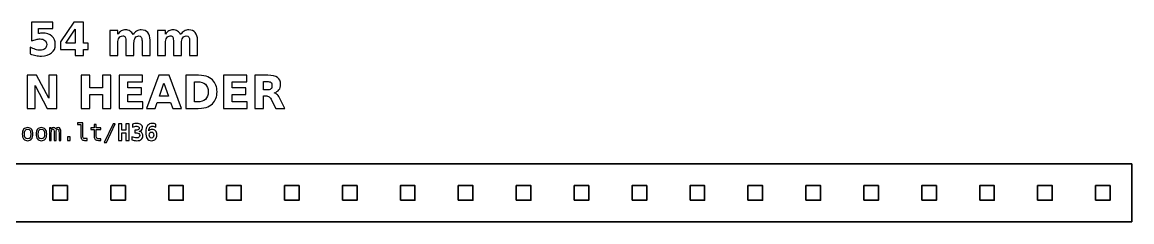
# Model space of a CAD drawing. Header units: centimetres. Extents: x -15.07 to -5.93, y -14.98 to -14.1.
# Drawn here: x -10.793 to -5.928, y -14.977 to -14.101 of the extents above; entities that cross this region are included whole.
import ezdxf

# ---------------------------------------------------------------- set-up
doc = ezdxf.new("R2010")
doc.units = ezdxf.units.CM
doc.header["$MEASUREMENT"] = 0
doc.layers.add('Layer 1', color=7, linetype='Continuous')

msp = doc.modelspace()

# ---------------------------------------------------------------- linework, layer by layer
at = {"layer": 'Layer 1', "color": 7, "lineweight": 35}
for points in [[(-10.65897, -14.88197), (-10.59497, -14.88197), (-10.59497, -14.81797), (-10.65897, -14.81797), (-10.65897, -14.88197)], [(-10.40497, -14.88197), (-10.34097, -14.88197), (-10.34097, -14.81797), (-10.40497, -14.81797), (-10.40497, -14.88197)], [(-10.15097, -14.88197), (-10.08697, -14.88197), (-10.08697, -14.81797), (-10.15097, -14.81797), (-10.15097, -14.88197)], [(-9.89697, -14.88197), (-9.83297, -14.88197), (-9.83297, -14.81797), (-9.89697, -14.81797), (-9.89697, -14.88197)], [(-9.64297, -14.88197), (-9.57897, -14.88197), (-9.57897, -14.81797), (-9.64297, -14.81797), (-9.64297, -14.88197)], [(-9.38897, -14.88197), (-9.32497, -14.88197), (-9.32497, -14.81797), (-9.38897, -14.81797), (-9.38897, -14.88197)], [(-9.13497, -14.88197), (-9.07097, -14.88197), (-9.07097, -14.81797), (-9.13497, -14.81797), (-9.13497, -14.88197)], [(-8.88097, -14.88197), (-8.81697, -14.88197), (-8.81697, -14.81797), (-8.88097, -14.81797), (-8.88097, -14.88197)], [(-8.62697, -14.88197), (-8.56297, -14.88197), (-8.56297, -14.81797), (-8.62697, -14.81797), (-8.62697, -14.88197)], [(-8.37297, -14.88197), (-8.30897, -14.88197), (-8.30897, -14.81797), (-8.37297, -14.81797), (-8.37297, -14.88197)], [(-8.11897, -14.88197), (-8.05497, -14.88197), (-8.05497, -14.81797), (-8.11897, -14.81797), (-8.11897, -14.88197)], [(-7.86497, -14.88197), (-7.80097, -14.88197), (-7.80097, -14.81797), (-7.86497, -14.81797), (-7.86497, -14.88197)], [(-7.61097, -14.88197), (-7.54697, -14.88197), (-7.54697, -14.81797), (-7.61097, -14.81797), (-7.61097, -14.88197)], [(-7.35697, -14.88197), (-7.29297, -14.88197), (-7.29297, -14.81797), (-7.35697, -14.81797), (-7.35697, -14.88197)], [(-7.10297, -14.88197), (-7.03897, -14.88197), (-7.03897, -14.81797), (-7.10297, -14.81797), (-7.10297, -14.88197)], [(-6.84897, -14.88197), (-6.78497, -14.88197), (-6.78497, -14.81797), (-6.84897, -14.81797), (-6.84897, -14.88197)], [(-6.59497, -14.88197), (-6.53097, -14.88197), (-6.53097, -14.81797), (-6.59497, -14.81797), (-6.59497, -14.88197)], [(-6.34097, -14.88197), (-6.27697, -14.88197), (-6.27697, -14.81797), (-6.34097, -14.81797), (-6.34097, -14.88197)], [(-6.08697, -14.88197), (-6.02297, -14.88197), (-6.02297, -14.81797), (-6.08697, -14.81797), (-6.08697, -14.88197)]]:
    msp.add_lwpolyline(points, close=True, dxfattribs=at)
at = {"layer": 'Layer 1', "color": 250}
for points, knots in [([(-10.75215, -14.10088), (-10.75215, -14.10088), (-10.65868, -14.10088), (-10.65868, -14.10088), (-10.65868, -14.10088), (-10.65868, -14.10088), (-10.65868, -14.12851), (-10.65868, -14.12851), (-10.65868, -14.12851), (-10.65868, -14.12851), (-10.72218, -14.12851), (-10.72218, -14.12851), (-10.72218, -14.12851), (-10.72218, -14.12851), (-10.72218, -14.15108), (-10.72218, -14.15108), (-10.72218, -14.15108), (-10.71932, -14.15031), (-10.71645, -14.14971), (-10.71355, -14.14928), (-10.71355, -14.14928), (-10.71065, -14.14885), (-10.70762, -14.14865), (-10.70452, -14.14865), (-10.70452, -14.14865), (-10.68672, -14.14865), (-10.67288, -14.15308), (-10.66298, -14.16198), (-10.66298, -14.16198), (-10.65308, -14.17085), (-10.64815, -14.18325), (-10.64815, -14.19911), (-10.64815, -14.19911), (-10.64815, -14.21488), (-10.65355, -14.22721), (-10.66432, -14.23615), (-10.66432, -14.23615), (-10.67508, -14.24505), (-10.69005, -14.24951), (-10.70918, -14.24951), (-10.70918, -14.24951), (-10.71745, -14.24951), (-10.72565, -14.24871), (-10.73375, -14.24711), (-10.73375, -14.24711), (-10.74185, -14.24551), (-10.74992, -14.24311), (-10.75792, -14.23985), (-10.75792, -14.23985), (-10.75792, -14.23985), (-10.75792, -14.21025), (-10.75792, -14.21025), (-10.75792, -14.21025), (-10.74998, -14.21481), (-10.74245, -14.21821), (-10.73532, -14.22048), (-10.73532, -14.22048), (-10.72818, -14.22278), (-10.72145, -14.22391), (-10.71515, -14.22391), (-10.71515, -14.22391), (-10.70602, -14.22391), (-10.69885, -14.22168), (-10.69362, -14.21721), (-10.69362, -14.21721), (-10.68838, -14.21278), (-10.68575, -14.20675), (-10.68575, -14.19911), (-10.68575, -14.19911), (-10.68575, -14.19145), (-10.68838, -14.18541), (-10.69362, -14.18098), (-10.69362, -14.18098), (-10.69885, -14.17655), (-10.70602, -14.17435), (-10.71515, -14.17435), (-10.71515, -14.17435), (-10.72055, -14.17435), (-10.72632, -14.17505), (-10.73242, -14.17645), (-10.73242, -14.17645), (-10.73855, -14.17785), (-10.74512, -14.18001), (-10.75215, -14.18295), (-10.75215, -14.18295), (-10.75215, -14.18295), (-10.75215, -14.10088), (-10.75215, -14.10088)], [0, 0, 0, 0, 0.0454545, 0.0454545, 0.0454545, 0.0454545, 0.0909091, 0.0909091, 0.0909091, 0.0909091, 0.1363636, 0.1363636, 0.1363636, 0.1363636, 0.1818182, 0.1818182, 0.1818182, 0.1818182, 0.2272727, 0.2272727, 0.2272727, 0.2272727, 0.2727273, 0.2727273, 0.2727273, 0.2727273, 0.3181818, 0.3181818, 0.3181818, 0.3181818, 0.3636364, 0.3636364, 0.3636364, 0.3636364, 0.4090909, 0.4090909, 0.4090909, 0.4090909, 0.4545455, 0.4545455, 0.4545455, 0.4545455, 0.5, 0.5, 0.5, 0.5, 0.5454545, 0.5454545, 0.5454545, 0.5454545, 0.5909091, 0.5909091, 0.5909091, 0.5909091, 0.6363636, 0.6363636, 0.6363636, 0.6363636, 0.6818182, 0.6818182, 0.6818182, 0.6818182, 0.7272727, 0.7272727, 0.7272727, 0.7272727, 0.7727273, 0.7727273, 0.7727273, 0.7727273, 0.8181818, 0.8181818, 0.8181818, 0.8181818, 0.8636364, 0.8636364, 0.8636364, 0.8636364, 0.9090909, 0.9090909, 0.9090909, 0.9090909, 0.9545455, 0.9545455, 0.9545455, 0.9545455, 1, 1, 1, 1]), ([(-10.56678, -14.10088), (-10.56678, -14.10088), (-10.52498, -14.10088), (-10.52498, -14.10088), (-10.52498, -14.10088), (-10.52498, -14.10088), (-10.52498, -14.19288), (-10.52498, -14.19288), (-10.52498, -14.19288), (-10.52498, -14.19288), (-10.50418, -14.19288), (-10.50418, -14.19288), (-10.50418, -14.19288), (-10.50418, -14.19288), (-10.50418, -14.22011), (-10.50418, -14.22011), (-10.50418, -14.22011), (-10.50418, -14.22011), (-10.52498, -14.22011), (-10.52498, -14.22011), (-10.52498, -14.22011), (-10.52498, -14.22011), (-10.52498, -14.24668), (-10.52498, -14.24668), (-10.52498, -14.24668), (-10.52498, -14.24668), (-10.56051, -14.24668), (-10.56051, -14.24668), (-10.56051, -14.24668), (-10.56051, -14.24668), (-10.56051, -14.22011), (-10.56051, -14.22011), (-10.56051, -14.22011), (-10.56051, -14.22011), (-10.62518, -14.22011), (-10.62518, -14.22011), (-10.62518, -14.22011), (-10.62518, -14.22011), (-10.62518, -14.18788), (-10.62518, -14.18788), (-10.62518, -14.18788), (-10.62518, -14.18788), (-10.56678, -14.10088), (-10.56678, -14.10088)], [0, 0, 0, 0, 0.0909091, 0.0909091, 0.0909091, 0.0909091, 0.1818182, 0.1818182, 0.1818182, 0.1818182, 0.2727273, 0.2727273, 0.2727273, 0.2727273, 0.3636364, 0.3636364, 0.3636364, 0.3636364, 0.4545455, 0.4545455, 0.4545455, 0.4545455, 0.5454545, 0.5454545, 0.5454545, 0.5454545, 0.6363636, 0.6363636, 0.6363636, 0.6363636, 0.7272727, 0.7272727, 0.7272727, 0.7272727, 0.8181818, 0.8181818, 0.8181818, 0.8181818, 0.9090909, 0.9090909, 0.9090909, 0.9090909, 1, 1, 1, 1]), ([(-10.56051, -14.13185), (-10.56051, -14.13185), (-10.60175, -14.19288), (-10.60175, -14.19288), (-10.60175, -14.19288), (-10.60175, -14.19288), (-10.56051, -14.19288), (-10.56051, -14.19288), (-10.56051, -14.19288), (-10.56051, -14.19288), (-10.56051, -14.13185), (-10.56051, -14.13185)], [0, 0, 0, 0, 0.3333333, 0.3333333, 0.3333333, 0.3333333, 0.6666667, 0.6666667, 0.6666667, 0.6666667, 1, 1, 1, 1]), ([(-10.30721, -14.15548), (-10.30278, -14.14871), (-10.29755, -14.14355), (-10.29145, -14.14001), (-10.29145, -14.14001), (-10.28535, -14.13645), (-10.27868, -14.13468), (-10.27138, -14.13468), (-10.27138, -14.13468), (-10.25881, -14.13468), (-10.24925, -14.13855), (-10.24268, -14.14631), (-10.24268, -14.14631), (-10.23611, -14.15405), (-10.23281, -14.16531), (-10.23281, -14.18008), (-10.23281, -14.18008), (-10.23281, -14.18008), (-10.23281, -14.24668), (-10.23281, -14.24668), (-10.23281, -14.24668), (-10.23281, -14.24668), (-10.26798, -14.24668), (-10.26798, -14.24668), (-10.26798, -14.24668), (-10.26798, -14.24668), (-10.26798, -14.18965), (-10.26798, -14.18965), (-10.26798, -14.18965), (-10.26791, -14.18881), (-10.26788, -14.18795), (-10.26785, -14.18701), (-10.26785, -14.18701), (-10.26781, -14.18611), (-10.26778, -14.18481), (-10.26778, -14.18311), (-10.26778, -14.18311), (-10.26778, -14.17538), (-10.26891, -14.16975), (-10.27121, -14.16628), (-10.27121, -14.16628), (-10.27348, -14.16278), (-10.27715, -14.16105), (-10.28221, -14.16105), (-10.28221, -14.16105), (-10.28888, -14.16105), (-10.29398, -14.16378), (-10.29761, -14.16925), (-10.29761, -14.16925), (-10.30121, -14.17471), (-10.30308, -14.18261), (-10.30321, -14.19298), (-10.30321, -14.19298), (-10.30321, -14.19298), (-10.30321, -14.24668), (-10.30321, -14.24668), (-10.30321, -14.24668), (-10.30321, -14.24668), (-10.33838, -14.24668), (-10.33838, -14.24668), (-10.33838, -14.24668), (-10.33838, -14.24668), (-10.33838, -14.18965), (-10.33838, -14.18965), (-10.33838, -14.18965), (-10.33838, -14.17755), (-10.33941, -14.16975), (-10.34151, -14.16628), (-10.34151, -14.16628), (-10.34358, -14.16278), (-10.34728, -14.16105), (-10.35261, -14.16105), (-10.35261, -14.16105), (-10.35935, -14.16105), (-10.36451, -14.16381), (-10.36815, -14.16931), (-10.36815, -14.16931), (-10.37178, -14.17481), (-10.37361, -14.18265), (-10.37361, -14.19288), (-10.37361, -14.19288), (-10.37361, -14.19288), (-10.37361, -14.24668), (-10.37361, -14.24668), (-10.37361, -14.24668), (-10.37361, -14.24668), (-10.40878, -14.24668), (-10.40878, -14.24668), (-10.40878, -14.24668), (-10.40878, -14.24668), (-10.40878, -14.13731), (-10.40878, -14.13731), (-10.40878, -14.13731), (-10.40878, -14.13731), (-10.37361, -14.13731), (-10.37361, -14.13731), (-10.37361, -14.13731), (-10.37361, -14.13731), (-10.37361, -14.15335), (-10.37361, -14.15335), (-10.37361, -14.15335), (-10.36931, -14.14715), (-10.36438, -14.14251), (-10.35881, -14.13938), (-10.35881, -14.13938), (-10.35325, -14.13625), (-10.34711, -14.13468), (-10.34041, -14.13468), (-10.34041, -14.13468), (-10.33288, -14.13468), (-10.32618, -14.13651), (-10.32041, -14.14015), (-10.32041, -14.14015), (-10.31461, -14.14381), (-10.31021, -14.14891), (-10.30721, -14.15548)], [0, 0, 0, 0, 0.0344828, 0.0344828, 0.0344828, 0.0344828, 0.0689655, 0.0689655, 0.0689655, 0.0689655, 0.1034483, 0.1034483, 0.1034483, 0.1034483, 0.137931, 0.137931, 0.137931, 0.137931, 0.1724138, 0.1724138, 0.1724138, 0.1724138, 0.2068966, 0.2068966, 0.2068966, 0.2068966, 0.2413793, 0.2413793, 0.2413793, 0.2413793, 0.2758621, 0.2758621, 0.2758621, 0.2758621, 0.3103448, 0.3103448, 0.3103448, 0.3103448, 0.3448276, 0.3448276, 0.3448276, 0.3448276, 0.3793103, 0.3793103, 0.3793103, 0.3793103, 0.4137931, 0.4137931, 0.4137931, 0.4137931, 0.4482759, 0.4482759, 0.4482759, 0.4482759, 0.4827586, 0.4827586, 0.4827586, 0.4827586, 0.5172414, 0.5172414, 0.5172414, 0.5172414, 0.5517241, 0.5517241, 0.5517241, 0.5517241, 0.5862069, 0.5862069, 0.5862069, 0.5862069, 0.6206897, 0.6206897, 0.6206897, 0.6206897, 0.6551724, 0.6551724, 0.6551724, 0.6551724, 0.6896552, 0.6896552, 0.6896552, 0.6896552, 0.7241379, 0.7241379, 0.7241379, 0.7241379, 0.7586207, 0.7586207, 0.7586207, 0.7586207, 0.7931034, 0.7931034, 0.7931034, 0.7931034, 0.8275862, 0.8275862, 0.8275862, 0.8275862, 0.862069, 0.862069, 0.862069, 0.862069, 0.8965517, 0.8965517, 0.8965517, 0.8965517, 0.9310345, 0.9310345, 0.9310345, 0.9310345, 0.9655172, 0.9655172, 0.9655172, 0.9655172, 1, 1, 1, 1]), ([(-10.09881, -14.15548), (-10.09438, -14.14871), (-10.08915, -14.14355), (-10.08305, -14.14001), (-10.08305, -14.14001), (-10.07695, -14.13645), (-10.07028, -14.13468), (-10.06298, -14.13468), (-10.06298, -14.13468), (-10.05041, -14.13468), (-10.04085, -14.13855), (-10.03428, -14.14631), (-10.03428, -14.14631), (-10.02771, -14.15405), (-10.02441, -14.16531), (-10.02441, -14.18008), (-10.02441, -14.18008), (-10.02441, -14.18008), (-10.02441, -14.24668), (-10.02441, -14.24668), (-10.02441, -14.24668), (-10.02441, -14.24668), (-10.05958, -14.24668), (-10.05958, -14.24668), (-10.05958, -14.24668), (-10.05958, -14.24668), (-10.05958, -14.18965), (-10.05958, -14.18965), (-10.05958, -14.18965), (-10.05951, -14.18881), (-10.05948, -14.18795), (-10.05945, -14.18701), (-10.05945, -14.18701), (-10.05941, -14.18611), (-10.05938, -14.18481), (-10.05938, -14.18311), (-10.05938, -14.18311), (-10.05938, -14.17538), (-10.06051, -14.16975), (-10.06281, -14.16628), (-10.06281, -14.16628), (-10.06508, -14.16278), (-10.06875, -14.16105), (-10.07381, -14.16105), (-10.07381, -14.16105), (-10.08048, -14.16105), (-10.08558, -14.16378), (-10.08921, -14.16925), (-10.08921, -14.16925), (-10.09281, -14.17471), (-10.09468, -14.18261), (-10.09481, -14.19298), (-10.09481, -14.19298), (-10.09481, -14.19298), (-10.09481, -14.24668), (-10.09481, -14.24668), (-10.09481, -14.24668), (-10.09481, -14.24668), (-10.12998, -14.24668), (-10.12998, -14.24668), (-10.12998, -14.24668), (-10.12998, -14.24668), (-10.12998, -14.18965), (-10.12998, -14.18965), (-10.12998, -14.18965), (-10.12998, -14.17755), (-10.13101, -14.16975), (-10.13311, -14.16628), (-10.13311, -14.16628), (-10.13518, -14.16278), (-10.13888, -14.16105), (-10.14421, -14.16105), (-10.14421, -14.16105), (-10.15095, -14.16105), (-10.15611, -14.16381), (-10.15975, -14.16931), (-10.15975, -14.16931), (-10.16338, -14.17481), (-10.16521, -14.18265), (-10.16521, -14.19288), (-10.16521, -14.19288), (-10.16521, -14.19288), (-10.16521, -14.24668), (-10.16521, -14.24668), (-10.16521, -14.24668), (-10.16521, -14.24668), (-10.20038, -14.24668), (-10.20038, -14.24668), (-10.20038, -14.24668), (-10.20038, -14.24668), (-10.20038, -14.13731), (-10.20038, -14.13731), (-10.20038, -14.13731), (-10.20038, -14.13731), (-10.16521, -14.13731), (-10.16521, -14.13731), (-10.16521, -14.13731), (-10.16521, -14.13731), (-10.16521, -14.15335), (-10.16521, -14.15335), (-10.16521, -14.15335), (-10.16091, -14.14715), (-10.15598, -14.14251), (-10.15041, -14.13938), (-10.15041, -14.13938), (-10.14485, -14.13625), (-10.13871, -14.13468), (-10.13201, -14.13468), (-10.13201, -14.13468), (-10.12448, -14.13468), (-10.11778, -14.13651), (-10.11201, -14.14015), (-10.11201, -14.14015), (-10.10621, -14.14381), (-10.10181, -14.14891), (-10.09881, -14.15548)], [0, 0, 0, 0, 0.0344828, 0.0344828, 0.0344828, 0.0344828, 0.0689655, 0.0689655, 0.0689655, 0.0689655, 0.1034483, 0.1034483, 0.1034483, 0.1034483, 0.137931, 0.137931, 0.137931, 0.137931, 0.1724138, 0.1724138, 0.1724138, 0.1724138, 0.2068966, 0.2068966, 0.2068966, 0.2068966, 0.2413793, 0.2413793, 0.2413793, 0.2413793, 0.2758621, 0.2758621, 0.2758621, 0.2758621, 0.3103448, 0.3103448, 0.3103448, 0.3103448, 0.3448276, 0.3448276, 0.3448276, 0.3448276, 0.3793103, 0.3793103, 0.3793103, 0.3793103, 0.4137931, 0.4137931, 0.4137931, 0.4137931, 0.4482759, 0.4482759, 0.4482759, 0.4482759, 0.4827586, 0.4827586, 0.4827586, 0.4827586, 0.5172414, 0.5172414, 0.5172414, 0.5172414, 0.5517241, 0.5517241, 0.5517241, 0.5517241, 0.5862069, 0.5862069, 0.5862069, 0.5862069, 0.6206897, 0.6206897, 0.6206897, 0.6206897, 0.6551724, 0.6551724, 0.6551724, 0.6551724, 0.6896552, 0.6896552, 0.6896552, 0.6896552, 0.7241379, 0.7241379, 0.7241379, 0.7241379, 0.7586207, 0.7586207, 0.7586207, 0.7586207, 0.7931034, 0.7931034, 0.7931034, 0.7931034, 0.8275862, 0.8275862, 0.8275862, 0.8275862, 0.862069, 0.862069, 0.862069, 0.862069, 0.8965517, 0.8965517, 0.8965517, 0.8965517, 0.9310345, 0.9310345, 0.9310345, 0.9310345, 0.9655172, 0.9655172, 0.9655172, 0.9655172, 1, 1, 1, 1]), ([(-10.77191, -14.33368), (-10.77191, -14.33368), (-10.72991, -14.33368), (-10.72991, -14.33368), (-10.72991, -14.33368), (-10.72991, -14.33368), (-10.67688, -14.43368), (-10.67688, -14.43368), (-10.67688, -14.43368), (-10.67688, -14.43368), (-10.67688, -14.33368), (-10.67688, -14.33368), (-10.67688, -14.33368), (-10.67688, -14.33368), (-10.64125, -14.33368), (-10.64125, -14.33368), (-10.64125, -14.33368), (-10.64125, -14.33368), (-10.64125, -14.47948), (-10.64125, -14.47948), (-10.64125, -14.47948), (-10.64125, -14.47948), (-10.68325, -14.47948), (-10.68325, -14.47948), (-10.68325, -14.47948), (-10.68325, -14.47948), (-10.73628, -14.37948), (-10.73628, -14.37948), (-10.73628, -14.37948), (-10.73628, -14.37948), (-10.73628, -14.47948), (-10.73628, -14.47948), (-10.73628, -14.47948), (-10.73628, -14.47948), (-10.77191, -14.47948), (-10.77191, -14.47948), (-10.77191, -14.47948), (-10.77191, -14.47948), (-10.77191, -14.33368), (-10.77191, -14.33368)], [0, 0, 0, 0, 0.1, 0.1, 0.1, 0.1, 0.2, 0.2, 0.2, 0.2, 0.3, 0.3, 0.3, 0.3, 0.4, 0.4, 0.4, 0.4, 0.5, 0.5, 0.5, 0.5, 0.6, 0.6, 0.6, 0.6, 0.7, 0.7, 0.7, 0.7, 0.8, 0.8, 0.8, 0.8, 0.9, 0.9, 0.9, 0.9, 1, 1, 1, 1]), ([(-10.53491, -14.33368), (-10.53491, -14.33368), (-10.49731, -14.33368), (-10.49731, -14.33368), (-10.49731, -14.33368), (-10.49731, -14.33368), (-10.49731, -14.38925), (-10.49731, -14.38925), (-10.49731, -14.38925), (-10.49731, -14.38925), (-10.44185, -14.38925), (-10.44185, -14.38925), (-10.44185, -14.38925), (-10.44185, -14.38925), (-10.44185, -14.33368), (-10.44185, -14.33368), (-10.44185, -14.33368), (-10.44185, -14.33368), (-10.40425, -14.33368), (-10.40425, -14.33368), (-10.40425, -14.33368), (-10.40425, -14.33368), (-10.40425, -14.47948), (-10.40425, -14.47948), (-10.40425, -14.47948), (-10.40425, -14.47948), (-10.44185, -14.47948), (-10.44185, -14.47948), (-10.44185, -14.47948), (-10.44185, -14.47948), (-10.44185, -14.41768), (-10.44185, -14.41768), (-10.44185, -14.41768), (-10.44185, -14.41768), (-10.49731, -14.41768), (-10.49731, -14.41768), (-10.49731, -14.41768), (-10.49731, -14.41768), (-10.49731, -14.47948), (-10.49731, -14.47948), (-10.49731, -14.47948), (-10.49731, -14.47948), (-10.53491, -14.47948), (-10.53491, -14.47948), (-10.53491, -14.47948), (-10.53491, -14.47948), (-10.53491, -14.33368), (-10.53491, -14.33368)], [0, 0, 0, 0, 0.0833333, 0.0833333, 0.0833333, 0.0833333, 0.1666667, 0.1666667, 0.1666667, 0.1666667, 0.25, 0.25, 0.25, 0.25, 0.3333333, 0.3333333, 0.3333333, 0.3333333, 0.4166667, 0.4166667, 0.4166667, 0.4166667, 0.5, 0.5, 0.5, 0.5, 0.5833333, 0.5833333, 0.5833333, 0.5833333, 0.6666667, 0.6666667, 0.6666667, 0.6666667, 0.75, 0.75, 0.75, 0.75, 0.8333333, 0.8333333, 0.8333333, 0.8333333, 0.9166667, 0.9166667, 0.9166667, 0.9166667, 1, 1, 1, 1]), ([(-10.36754, -14.33368), (-10.36754, -14.33368), (-10.26608, -14.33368), (-10.26608, -14.33368), (-10.26608, -14.33368), (-10.26608, -14.33368), (-10.26608, -14.36211), (-10.26608, -14.36211), (-10.26608, -14.36211), (-10.26608, -14.36211), (-10.32994, -14.36211), (-10.32994, -14.36211), (-10.32994, -14.36211), (-10.32994, -14.36211), (-10.32994, -14.38925), (-10.32994, -14.38925), (-10.32994, -14.38925), (-10.32994, -14.38925), (-10.26991, -14.38925), (-10.26991, -14.38925), (-10.26991, -14.38925), (-10.26991, -14.38925), (-10.26991, -14.41768), (-10.26991, -14.41768), (-10.26991, -14.41768), (-10.26991, -14.41768), (-10.32994, -14.41768), (-10.32994, -14.41768), (-10.32994, -14.41768), (-10.32994, -14.41768), (-10.32994, -14.45105), (-10.32994, -14.45105), (-10.32994, -14.45105), (-10.32994, -14.45105), (-10.26394, -14.45105), (-10.26394, -14.45105), (-10.26394, -14.45105), (-10.26394, -14.45105), (-10.26394, -14.47948), (-10.26394, -14.47948), (-10.26394, -14.47948), (-10.26394, -14.47948), (-10.36754, -14.47948), (-10.36754, -14.47948), (-10.36754, -14.47948), (-10.36754, -14.47948), (-10.36754, -14.33368), (-10.36754, -14.33368)], [0, 0, 0, 0, 0.0833333, 0.0833333, 0.0833333, 0.0833333, 0.1666667, 0.1666667, 0.1666667, 0.1666667, 0.25, 0.25, 0.25, 0.25, 0.3333333, 0.3333333, 0.3333333, 0.3333333, 0.4166667, 0.4166667, 0.4166667, 0.4166667, 0.5, 0.5, 0.5, 0.5, 0.5833333, 0.5833333, 0.5833333, 0.5833333, 0.6666667, 0.6666667, 0.6666667, 0.6666667, 0.75, 0.75, 0.75, 0.75, 0.8333333, 0.8333333, 0.8333333, 0.8333333, 0.9166667, 0.9166667, 0.9166667, 0.9166667, 1, 1, 1, 1]), ([(-10.14245, -14.45295), (-10.14245, -14.45295), (-10.20125, -14.45295), (-10.20125, -14.45295), (-10.20125, -14.45295), (-10.20125, -14.45295), (-10.21051, -14.47948), (-10.21051, -14.47948), (-10.21051, -14.47948), (-10.21051, -14.47948), (-10.24831, -14.47948), (-10.24831, -14.47948), (-10.24831, -14.47948), (-10.24831, -14.47948), (-10.19431, -14.33368), (-10.19431, -14.33368), (-10.19431, -14.33368), (-10.19431, -14.33368), (-10.14948, -14.33368), (-10.14948, -14.33368), (-10.14948, -14.33368), (-10.14948, -14.33368), (-10.09548, -14.47948), (-10.09548, -14.47948), (-10.09548, -14.47948), (-10.09548, -14.47948), (-10.13328, -14.47948), (-10.13328, -14.47948), (-10.13328, -14.47948), (-10.13328, -14.47948), (-10.14245, -14.45295), (-10.14245, -14.45295)], [0, 0, 0, 0, 0.125, 0.125, 0.125, 0.125, 0.25, 0.25, 0.25, 0.25, 0.375, 0.375, 0.375, 0.375, 0.5, 0.5, 0.5, 0.5, 0.625, 0.625, 0.625, 0.625, 0.75, 0.75, 0.75, 0.75, 0.875, 0.875, 0.875, 0.875, 1, 1, 1, 1]), ([(-10.07611, -14.33368), (-10.07611, -14.33368), (-10.03645, -14.33368), (-10.03645, -14.33368), (-10.03645, -14.33368), (-10.01431, -14.33368), (-9.99785, -14.33525), (-9.98701, -14.33841), (-9.98701, -14.33841), (-9.97618, -14.34158), (-9.96688, -14.34691), (-9.95911, -14.35448), (-9.95911, -14.35448), (-9.95228, -14.36105), (-9.94721, -14.36865), (-9.94388, -14.37725), (-9.94388, -14.37725), (-9.94058, -14.38581), (-9.93891, -14.39555), (-9.93891, -14.40645), (-9.93891, -14.40645), (-9.93891, -14.41745), (-9.94058, -14.42725), (-9.94388, -14.43588), (-9.94388, -14.43588), (-9.94721, -14.44451), (-9.95228, -14.45211), (-9.95911, -14.45868), (-9.95911, -14.45868), (-9.96695, -14.46625), (-9.97631, -14.47158), (-9.98725, -14.47475), (-9.98725, -14.47475), (-9.99818, -14.47791), (-10.01458, -14.47948), (-10.03645, -14.47948), (-10.03645, -14.47948), (-10.03645, -14.47948), (-10.07611, -14.47948), (-10.07611, -14.47948), (-10.07611, -14.47948), (-10.07611, -14.47948), (-10.07611, -14.33368), (-10.07611, -14.33368)], [0, 0, 0, 0, 0.0909091, 0.0909091, 0.0909091, 0.0909091, 0.1818182, 0.1818182, 0.1818182, 0.1818182, 0.2727273, 0.2727273, 0.2727273, 0.2727273, 0.3636364, 0.3636364, 0.3636364, 0.3636364, 0.4545455, 0.4545455, 0.4545455, 0.4545455, 0.5454545, 0.5454545, 0.5454545, 0.5454545, 0.6363636, 0.6363636, 0.6363636, 0.6363636, 0.7272727, 0.7272727, 0.7272727, 0.7272727, 0.8181818, 0.8181818, 0.8181818, 0.8181818, 0.9090909, 0.9090909, 0.9090909, 0.9090909, 1, 1, 1, 1]), ([(-9.91011, -14.33368), (-9.91011, -14.33368), (-9.80865, -14.33368), (-9.80865, -14.33368), (-9.80865, -14.33368), (-9.80865, -14.33368), (-9.80865, -14.36211), (-9.80865, -14.36211), (-9.80865, -14.36211), (-9.80865, -14.36211), (-9.87251, -14.36211), (-9.87251, -14.36211), (-9.87251, -14.36211), (-9.87251, -14.36211), (-9.87251, -14.38925), (-9.87251, -14.38925), (-9.87251, -14.38925), (-9.87251, -14.38925), (-9.81248, -14.38925), (-9.81248, -14.38925), (-9.81248, -14.38925), (-9.81248, -14.38925), (-9.81248, -14.41768), (-9.81248, -14.41768), (-9.81248, -14.41768), (-9.81248, -14.41768), (-9.87251, -14.41768), (-9.87251, -14.41768), (-9.87251, -14.41768), (-9.87251, -14.41768), (-9.87251, -14.45105), (-9.87251, -14.45105), (-9.87251, -14.45105), (-9.87251, -14.45105), (-9.80651, -14.45105), (-9.80651, -14.45105), (-9.80651, -14.45105), (-9.80651, -14.45105), (-9.80651, -14.47948), (-9.80651, -14.47948), (-9.80651, -14.47948), (-9.80651, -14.47948), (-9.91011, -14.47948), (-9.91011, -14.47948), (-9.91011, -14.47948), (-9.91011, -14.47948), (-9.91011, -14.33368), (-9.91011, -14.33368)], [0, 0, 0, 0, 0.0833333, 0.0833333, 0.0833333, 0.0833333, 0.1666667, 0.1666667, 0.1666667, 0.1666667, 0.25, 0.25, 0.25, 0.25, 0.3333333, 0.3333333, 0.3333333, 0.3333333, 0.4166667, 0.4166667, 0.4166667, 0.4166667, 0.5, 0.5, 0.5, 0.5, 0.5833333, 0.5833333, 0.5833333, 0.5833333, 0.6666667, 0.6666667, 0.6666667, 0.6666667, 0.75, 0.75, 0.75, 0.75, 0.8333333, 0.8333333, 0.8333333, 0.8333333, 0.9166667, 0.9166667, 0.9166667, 0.9166667, 1, 1, 1, 1]), ([(-9.73588, -14.42431), (-9.73588, -14.42431), (-9.73588, -14.47948), (-9.73588, -14.47948), (-9.73588, -14.47948), (-9.73588, -14.47948), (-9.77348, -14.47948), (-9.77348, -14.47948), (-9.77348, -14.47948), (-9.77348, -14.47948), (-9.77348, -14.33368), (-9.77348, -14.33368), (-9.77348, -14.33368), (-9.77348, -14.33368), (-9.71605, -14.33368), (-9.71605, -14.33368), (-9.71605, -14.33368), (-9.69685, -14.33368), (-9.68275, -14.33691), (-9.67382, -14.34335), (-9.67382, -14.34335), (-9.66485, -14.34978), (-9.66038, -14.35998), (-9.66038, -14.37391), (-9.66038, -14.37391), (-9.66038, -14.38355), (-9.66272, -14.39148), (-9.66735, -14.39765), (-9.66735, -14.39765), (-9.67202, -14.40385), (-9.67905, -14.40841), (-9.68842, -14.41131), (-9.68842, -14.41131), (-9.68328, -14.41251), (-9.67865, -14.41515), (-9.67458, -14.41928), (-9.67458, -14.41928), (-9.67052, -14.42341), (-9.66642, -14.42968), (-9.66225, -14.43808), (-9.66225, -14.43808), (-9.66225, -14.43808), (-9.64182, -14.47948), (-9.64182, -14.47948), (-9.64182, -14.47948), (-9.64182, -14.47948), (-9.68188, -14.47948), (-9.68188, -14.47948), (-9.68188, -14.47948), (-9.68188, -14.47948), (-9.69965, -14.44325), (-9.69965, -14.44325), (-9.69965, -14.44325), (-9.70322, -14.43598), (-9.70685, -14.43098), (-9.71055, -14.42831), (-9.71055, -14.42831), (-9.71422, -14.42565), (-9.71912, -14.42431), (-9.72525, -14.42431), (-9.72525, -14.42431), (-9.72525, -14.42431), (-9.73588, -14.42431), (-9.73588, -14.42431)], [0, 0, 0, 0, 0.0625, 0.0625, 0.0625, 0.0625, 0.125, 0.125, 0.125, 0.125, 0.1875, 0.1875, 0.1875, 0.1875, 0.25, 0.25, 0.25, 0.25, 0.3125, 0.3125, 0.3125, 0.3125, 0.375, 0.375, 0.375, 0.375, 0.4375, 0.4375, 0.4375, 0.4375, 0.5, 0.5, 0.5, 0.5, 0.5625, 0.5625, 0.5625, 0.5625, 0.625, 0.625, 0.625, 0.625, 0.6875, 0.6875, 0.6875, 0.6875, 0.75, 0.75, 0.75, 0.75, 0.8125, 0.8125, 0.8125, 0.8125, 0.875, 0.875, 0.875, 0.875, 0.9375, 0.9375, 0.9375, 0.9375, 1, 1, 1, 1]), ([(-10.19188, -14.42588), (-10.19188, -14.42588), (-10.15191, -14.42588), (-10.15191, -14.42588), (-10.15191, -14.42588), (-10.15191, -14.42588), (-10.17185, -14.36788), (-10.17185, -14.36788), (-10.17185, -14.36788), (-10.17185, -14.36788), (-10.19188, -14.42588), (-10.19188, -14.42588)], [0, 0, 0, 0, 0.3333333, 0.3333333, 0.3333333, 0.3333333, 0.6666667, 0.6666667, 0.6666667, 0.6666667, 1, 1, 1, 1]), ([(-10.03851, -14.36211), (-10.03851, -14.36211), (-10.03851, -14.45105), (-10.03851, -14.45105), (-10.03851, -14.45105), (-10.03851, -14.45105), (-10.02505, -14.45105), (-10.02505, -14.45105), (-10.02505, -14.45105), (-10.00968, -14.45105), (-9.99795, -14.44725), (-9.98985, -14.43961), (-9.98985, -14.43961), (-9.98175, -14.43201), (-9.97768, -14.42095), (-9.97768, -14.40645), (-9.97768, -14.40645), (-9.97768, -14.39198), (-9.98171, -14.38098), (-9.98978, -14.37345), (-9.98978, -14.37345), (-9.99785, -14.36588), (-10.00961, -14.36211), (-10.02505, -14.36211), (-10.02505, -14.36211), (-10.02505, -14.36211), (-10.03851, -14.36211), (-10.03851, -14.36211)], [0, 0, 0, 0, 0.1428571, 0.1428571, 0.1428571, 0.1428571, 0.2857143, 0.2857143, 0.2857143, 0.2857143, 0.4285714, 0.4285714, 0.4285714, 0.4285714, 0.5714286, 0.5714286, 0.5714286, 0.5714286, 0.7142857, 0.7142857, 0.7142857, 0.7142857, 0.8571429, 0.8571429, 0.8571429, 0.8571429, 1, 1, 1, 1]), ([(-9.72005, -14.39835), (-9.71218, -14.39835), (-9.70652, -14.39688), (-9.70312, -14.39395), (-9.70312, -14.39395), (-9.69968, -14.39101), (-9.69798, -14.38618), (-9.69798, -14.37948), (-9.69798, -14.37948), (-9.69798, -14.37285), (-9.69968, -14.36808), (-9.70312, -14.36521), (-9.70312, -14.36521), (-9.70652, -14.36235), (-9.71218, -14.36091), (-9.72005, -14.36091), (-9.72005, -14.36091), (-9.72005, -14.36091), (-9.73588, -14.36091), (-9.73588, -14.36091), (-9.73588, -14.36091), (-9.73588, -14.36091), (-9.73588, -14.39835), (-9.73588, -14.39835), (-9.73588, -14.39835), (-9.73588, -14.39835), (-9.72005, -14.39835), (-9.72005, -14.39835)], [0, 0, 0, 0, 0.1428571, 0.1428571, 0.1428571, 0.1428571, 0.2857143, 0.2857143, 0.2857143, 0.2857143, 0.4285714, 0.4285714, 0.4285714, 0.4285714, 0.5714286, 0.5714286, 0.5714286, 0.5714286, 0.7142857, 0.7142857, 0.7142857, 0.7142857, 0.8571429, 0.8571429, 0.8571429, 0.8571429, 1, 1, 1, 1]), ([(-10.52753, -14.59965), (-10.52753, -14.60369), (-10.5268, -14.60672), (-10.52531, -14.60877), (-10.52531, -14.60877), (-10.52383, -14.61082), (-10.52165, -14.61185), (-10.51875, -14.61185), (-10.51875, -14.61185), (-10.51875, -14.61185), (-10.50825, -14.61185), (-10.50825, -14.61185), (-10.50825, -14.61185), (-10.50825, -14.61185), (-10.50825, -14.61947), (-10.50825, -14.61947), (-10.50825, -14.61947), (-10.50825, -14.61947), (-10.51961, -14.61947), (-10.51961, -14.61947), (-10.51961, -14.61947), (-10.525, -14.61947), (-10.52915, -14.61774), (-10.5321, -14.61429), (-10.5321, -14.61429), (-10.53505, -14.61084), (-10.53651, -14.60595), (-10.53651, -14.59965), (-10.53651, -14.59965), (-10.53651, -14.59965), (-10.53651, -14.54999), (-10.53651, -14.54999), (-10.53651, -14.54999), (-10.53651, -14.54999), (-10.55091, -14.54999), (-10.55091, -14.54999), (-10.55091, -14.54999), (-10.55091, -14.54999), (-10.55091, -14.54295), (-10.55091, -14.54295), (-10.55091, -14.54295), (-10.55091, -14.54295), (-10.52753, -14.54295), (-10.52753, -14.54295), (-10.52753, -14.54295), (-10.52753, -14.54295), (-10.52753, -14.59965), (-10.52753, -14.59965)], [0, 0, 0, 0, 0.0833333, 0.0833333, 0.0833333, 0.0833333, 0.1666667, 0.1666667, 0.1666667, 0.1666667, 0.25, 0.25, 0.25, 0.25, 0.3333333, 0.3333333, 0.3333333, 0.3333333, 0.4166667, 0.4166667, 0.4166667, 0.4166667, 0.5, 0.5, 0.5, 0.5, 0.5833333, 0.5833333, 0.5833333, 0.5833333, 0.6666667, 0.6666667, 0.6666667, 0.6666667, 0.75, 0.75, 0.75, 0.75, 0.8333333, 0.8333333, 0.8333333, 0.8333333, 0.9166667, 0.9166667, 0.9166667, 0.9166667, 1, 1, 1, 1]), ([(-10.39491, -14.54657), (-10.39491, -14.54657), (-10.38563, -14.54657), (-10.38563, -14.54657), (-10.38563, -14.54657), (-10.38563, -14.54657), (-10.42401, -14.62875), (-10.42401, -14.62875), (-10.42401, -14.62875), (-10.42401, -14.62875), (-10.43335, -14.62875), (-10.43335, -14.62875), (-10.43335, -14.62875), (-10.43335, -14.62875), (-10.39491, -14.54657), (-10.39491, -14.54657)], [0, 0, 0, 0, 0.25, 0.25, 0.25, 0.25, 0.5, 0.5, 0.5, 0.5, 0.75, 0.75, 0.75, 0.75, 1, 1, 1, 1]), ([(-10.37145, -14.54657), (-10.37145, -14.54657), (-10.35705, -14.54657), (-10.35705, -14.54657), (-10.35705, -14.54657), (-10.35705, -14.54657), (-10.35705, -14.57435), (-10.35705, -14.57435), (-10.35705, -14.57435), (-10.35705, -14.57435), (-10.33901, -14.57435), (-10.33901, -14.57435), (-10.33901, -14.57435), (-10.33901, -14.57435), (-10.33901, -14.54657), (-10.33901, -14.54657), (-10.33901, -14.54657), (-10.33901, -14.54657), (-10.32461, -14.54657), (-10.32461, -14.54657), (-10.32461, -14.54657), (-10.32461, -14.54657), (-10.32461, -14.61947), (-10.32461, -14.61947), (-10.32461, -14.61947), (-10.32461, -14.61947), (-10.33901, -14.61947), (-10.33901, -14.61947), (-10.33901, -14.61947), (-10.33901, -14.61947), (-10.33901, -14.58705), (-10.33901, -14.58705), (-10.33901, -14.58705), (-10.33901, -14.58705), (-10.35705, -14.58705), (-10.35705, -14.58705), (-10.35705, -14.58705), (-10.35705, -14.58705), (-10.35705, -14.61947), (-10.35705, -14.61947), (-10.35705, -14.61947), (-10.35705, -14.61947), (-10.37145, -14.61947), (-10.37145, -14.61947), (-10.37145, -14.61947), (-10.37145, -14.61947), (-10.37145, -14.54657), (-10.37145, -14.54657)], [0, 0, 0, 0, 0.0833333, 0.0833333, 0.0833333, 0.0833333, 0.1666667, 0.1666667, 0.1666667, 0.1666667, 0.25, 0.25, 0.25, 0.25, 0.3333333, 0.3333333, 0.3333333, 0.3333333, 0.4166667, 0.4166667, 0.4166667, 0.4166667, 0.5, 0.5, 0.5, 0.5, 0.5833333, 0.5833333, 0.5833333, 0.5833333, 0.6666667, 0.6666667, 0.6666667, 0.6666667, 0.75, 0.75, 0.75, 0.75, 0.8333333, 0.8333333, 0.8333333, 0.8333333, 0.9166667, 0.9166667, 0.9166667, 0.9166667, 1, 1, 1, 1]), ([(-10.29113, -14.58685), (-10.29113, -14.58685), (-10.29885, -14.58685), (-10.29885, -14.58685), (-10.29885, -14.58685), (-10.29885, -14.58685), (-10.29885, -14.57415), (-10.29885, -14.57415), (-10.29885, -14.57415), (-10.29885, -14.57415), (-10.29113, -14.57415), (-10.29113, -14.57415), (-10.29113, -14.57415), (-10.28756, -14.57415), (-10.28478, -14.57345), (-10.28281, -14.57204), (-10.28281, -14.57204), (-10.28085, -14.57062), (-10.27986, -14.56862), (-10.27986, -14.56605), (-10.27986, -14.56605), (-10.27986, -14.56335), (-10.28085, -14.56124), (-10.28281, -14.55972), (-10.28281, -14.55972), (-10.28478, -14.5582), (-10.28756, -14.55745), (-10.29113, -14.55745), (-10.29113, -14.55745), (-10.29386, -14.55745), (-10.2968, -14.5578), (-10.29991, -14.55849), (-10.29991, -14.55849), (-10.30305, -14.55917), (-10.30628, -14.56017), (-10.30963, -14.56147), (-10.30963, -14.56147), (-10.30963, -14.56147), (-10.30963, -14.54839), (-10.30963, -14.54839), (-10.30963, -14.54839), (-10.30628, -14.54737), (-10.30298, -14.5466), (-10.29973, -14.54605), (-10.29973, -14.54605), (-10.29646, -14.54552), (-10.29335, -14.54525), (-10.29035, -14.54525), (-10.29035, -14.54525), (-10.28266, -14.54525), (-10.27668, -14.54694), (-10.2724, -14.55029), (-10.2724, -14.55029), (-10.2681, -14.55364), (-10.26595, -14.55825), (-10.26595, -14.56415), (-10.26595, -14.56415), (-10.26595, -14.56847), (-10.26718, -14.57202), (-10.26966, -14.57477), (-10.26966, -14.57477), (-10.27213, -14.57752), (-10.27566, -14.57932), (-10.28025, -14.58015), (-10.28025, -14.58015), (-10.27505, -14.58107), (-10.27106, -14.58315), (-10.26833, -14.58639), (-10.26833, -14.58639), (-10.2656, -14.58962), (-10.26423, -14.59389), (-10.26423, -14.59915), (-10.26423, -14.59915), (-10.26423, -14.60622), (-10.2665, -14.6116), (-10.27101, -14.61532), (-10.27101, -14.61532), (-10.27555, -14.61904), (-10.28211, -14.62089), (-10.29075, -14.62089), (-10.29075, -14.62089), (-10.29441, -14.62089), (-10.29803, -14.62057), (-10.3016, -14.61995), (-10.3016, -14.61995), (-10.30516, -14.61934), (-10.30858, -14.61844), (-10.31183, -14.61727), (-10.31183, -14.61727), (-10.31183, -14.61727), (-10.31183, -14.60389), (-10.31183, -14.60389), (-10.31183, -14.60389), (-10.30876, -14.60542), (-10.30546, -14.60659), (-10.30191, -14.60739), (-10.30191, -14.60739), (-10.29838, -14.60819), (-10.29465, -14.60859), (-10.29075, -14.60859), (-10.29075, -14.60859), (-10.28683, -14.60859), (-10.28375, -14.60769), (-10.28146, -14.60587), (-10.28146, -14.60587), (-10.27918, -14.60407), (-10.27805, -14.60164), (-10.27805, -14.59857), (-10.27805, -14.59857), (-10.27805, -14.59484), (-10.27918, -14.59194), (-10.28146, -14.5899), (-10.28146, -14.5899), (-10.28375, -14.58787), (-10.28696, -14.58685), (-10.29113, -14.58685)], [0, 0, 0, 0, 0.0344828, 0.0344828, 0.0344828, 0.0344828, 0.0689655, 0.0689655, 0.0689655, 0.0689655, 0.1034483, 0.1034483, 0.1034483, 0.1034483, 0.137931, 0.137931, 0.137931, 0.137931, 0.1724138, 0.1724138, 0.1724138, 0.1724138, 0.2068966, 0.2068966, 0.2068966, 0.2068966, 0.2413793, 0.2413793, 0.2413793, 0.2413793, 0.2758621, 0.2758621, 0.2758621, 0.2758621, 0.3103448, 0.3103448, 0.3103448, 0.3103448, 0.3448276, 0.3448276, 0.3448276, 0.3448276, 0.3793103, 0.3793103, 0.3793103, 0.3793103, 0.4137931, 0.4137931, 0.4137931, 0.4137931, 0.4482759, 0.4482759, 0.4482759, 0.4482759, 0.4827586, 0.4827586, 0.4827586, 0.4827586, 0.5172414, 0.5172414, 0.5172414, 0.5172414, 0.5517241, 0.5517241, 0.5517241, 0.5517241, 0.5862069, 0.5862069, 0.5862069, 0.5862069, 0.6206897, 0.6206897, 0.6206897, 0.6206897, 0.6551724, 0.6551724, 0.6551724, 0.6551724, 0.6896552, 0.6896552, 0.6896552, 0.6896552, 0.7241379, 0.7241379, 0.7241379, 0.7241379, 0.7586207, 0.7586207, 0.7586207, 0.7586207, 0.7931034, 0.7931034, 0.7931034, 0.7931034, 0.8275862, 0.8275862, 0.8275862, 0.8275862, 0.862069, 0.862069, 0.862069, 0.862069, 0.8965517, 0.8965517, 0.8965517, 0.8965517, 0.9310345, 0.9310345, 0.9310345, 0.9310345, 0.9655172, 0.9655172, 0.9655172, 0.9655172, 1, 1, 1, 1]), ([(-10.20745, -14.54829), (-10.20745, -14.54829), (-10.20745, -14.56137), (-10.20745, -14.56137), (-10.20745, -14.56137), (-10.21001, -14.5599), (-10.21248, -14.5588), (-10.21485, -14.55807), (-10.21485, -14.55807), (-10.2172, -14.55734), (-10.21946, -14.55697), (-10.22165, -14.55697), (-10.22165, -14.55697), (-10.22685, -14.55697), (-10.23081, -14.55872), (-10.23353, -14.56222), (-10.23353, -14.56222), (-10.23625, -14.56572), (-10.23766, -14.57089), (-10.2378, -14.57772), (-10.2378, -14.57772), (-10.23626, -14.5756), (-10.23431, -14.57402), (-10.23195, -14.57295), (-10.23195, -14.57295), (-10.22956, -14.5719), (-10.22676, -14.57137), (-10.22355, -14.57137), (-10.22355, -14.57137), (-10.21696, -14.57137), (-10.2119, -14.57345), (-10.20831, -14.5776), (-10.20831, -14.5776), (-10.20473, -14.58175), (-10.20295, -14.58764), (-10.20295, -14.59525), (-10.20295, -14.59525), (-10.20295, -14.60342), (-10.20496, -14.60975), (-10.20898, -14.61425), (-10.20898, -14.61425), (-10.213, -14.61874), (-10.21865, -14.62099), (-10.22595, -14.62099), (-10.22595, -14.62099), (-10.23483, -14.62099), (-10.24128, -14.618), (-10.2453, -14.61205), (-10.2453, -14.61205), (-10.24931, -14.60609), (-10.25133, -14.59647), (-10.25133, -14.58319), (-10.25133, -14.58319), (-10.25133, -14.57057), (-10.24888, -14.5611), (-10.24396, -14.5548), (-10.24396, -14.5548), (-10.23905, -14.5485), (-10.23168, -14.54535), (-10.22185, -14.54535), (-10.22185, -14.54535), (-10.21956, -14.54535), (-10.21721, -14.5456), (-10.2148, -14.54609), (-10.2148, -14.54609), (-10.21236, -14.54657), (-10.20991, -14.5473), (-10.20745, -14.54829)], [0, 0, 0, 0, 0.0588235, 0.0588235, 0.0588235, 0.0588235, 0.1176471, 0.1176471, 0.1176471, 0.1176471, 0.1764706, 0.1764706, 0.1764706, 0.1764706, 0.2352941, 0.2352941, 0.2352941, 0.2352941, 0.2941176, 0.2941176, 0.2941176, 0.2941176, 0.3529412, 0.3529412, 0.3529412, 0.3529412, 0.4117647, 0.4117647, 0.4117647, 0.4117647, 0.4705882, 0.4705882, 0.4705882, 0.4705882, 0.5294118, 0.5294118, 0.5294118, 0.5294118, 0.5882353, 0.5882353, 0.5882353, 0.5882353, 0.6470588, 0.6470588, 0.6470588, 0.6470588, 0.7058824, 0.7058824, 0.7058824, 0.7058824, 0.7647059, 0.7647059, 0.7647059, 0.7647059, 0.8235294, 0.8235294, 0.8235294, 0.8235294, 0.8823529, 0.8823529, 0.8823529, 0.8823529, 0.9411765, 0.9411765, 0.9411765, 0.9411765, 1, 1, 1, 1]), ([(-10.76945, -14.56347), (-10.76186, -14.56347), (-10.75606, -14.56592), (-10.75205, -14.57084), (-10.75205, -14.57084), (-10.74803, -14.57575), (-10.74601, -14.58287), (-10.74601, -14.59217), (-10.74601, -14.59217), (-10.74601, -14.60152), (-10.74801, -14.60864), (-10.75201, -14.61354), (-10.75201, -14.61354), (-10.75603, -14.61844), (-10.76183, -14.62089), (-10.76945, -14.62089), (-10.76945, -14.62089), (-10.77705, -14.62089), (-10.78283, -14.61844), (-10.78685, -14.61354), (-10.78685, -14.61354), (-10.79085, -14.60864), (-10.79285, -14.60152), (-10.79285, -14.59217), (-10.79285, -14.59217), (-10.79285, -14.58287), (-10.79085, -14.57575), (-10.78685, -14.57084), (-10.78685, -14.57084), (-10.78283, -14.56592), (-10.77705, -14.56347), (-10.76945, -14.56347)], [0, 0, 0, 0, 0.125, 0.125, 0.125, 0.125, 0.25, 0.25, 0.25, 0.25, 0.375, 0.375, 0.375, 0.375, 0.5, 0.5, 0.5, 0.5, 0.625, 0.625, 0.625, 0.625, 0.75, 0.75, 0.75, 0.75, 0.875, 0.875, 0.875, 0.875, 1, 1, 1, 1]), ([(-10.76945, -14.57109), (-10.77401, -14.57109), (-10.77746, -14.57285), (-10.77981, -14.5764), (-10.77981, -14.5764), (-10.78216, -14.57995), (-10.78333, -14.58522), (-10.78333, -14.59217), (-10.78333, -14.59217), (-10.78333, -14.5991), (-10.78216, -14.60435), (-10.77981, -14.60792), (-10.77981, -14.60792), (-10.77746, -14.61149), (-10.77401, -14.61327), (-10.76945, -14.61327), (-10.76945, -14.61327), (-10.76486, -14.61327), (-10.7614, -14.61149), (-10.75905, -14.60792), (-10.75905, -14.60792), (-10.7567, -14.60435), (-10.75553, -14.5991), (-10.75553, -14.59217), (-10.75553, -14.59217), (-10.75553, -14.58522), (-10.7567, -14.57995), (-10.75905, -14.5764), (-10.75905, -14.5764), (-10.7614, -14.57285), (-10.76486, -14.57109), (-10.76945, -14.57109)], [0, 0, 0, 0, 0.125, 0.125, 0.125, 0.125, 0.25, 0.25, 0.25, 0.25, 0.375, 0.375, 0.375, 0.375, 0.5, 0.5, 0.5, 0.5, 0.625, 0.625, 0.625, 0.625, 0.75, 0.75, 0.75, 0.75, 0.875, 0.875, 0.875, 0.875, 1, 1, 1, 1]), ([(-10.70925, -14.56347), (-10.70166, -14.56347), (-10.69586, -14.56592), (-10.69185, -14.57084), (-10.69185, -14.57084), (-10.68783, -14.57575), (-10.68581, -14.58287), (-10.68581, -14.59217), (-10.68581, -14.59217), (-10.68581, -14.60152), (-10.68781, -14.60864), (-10.69181, -14.61354), (-10.69181, -14.61354), (-10.69583, -14.61844), (-10.70163, -14.62089), (-10.70925, -14.62089), (-10.70925, -14.62089), (-10.71685, -14.62089), (-10.72263, -14.61844), (-10.72665, -14.61354), (-10.72665, -14.61354), (-10.73065, -14.60864), (-10.73265, -14.60152), (-10.73265, -14.59217), (-10.73265, -14.59217), (-10.73265, -14.58287), (-10.73065, -14.57575), (-10.72665, -14.57084), (-10.72665, -14.57084), (-10.72263, -14.56592), (-10.71685, -14.56347), (-10.70925, -14.56347)], [0, 0, 0, 0, 0.125, 0.125, 0.125, 0.125, 0.25, 0.25, 0.25, 0.25, 0.375, 0.375, 0.375, 0.375, 0.5, 0.5, 0.5, 0.5, 0.625, 0.625, 0.625, 0.625, 0.75, 0.75, 0.75, 0.75, 0.875, 0.875, 0.875, 0.875, 1, 1, 1, 1]), ([(-10.70925, -14.57109), (-10.71381, -14.57109), (-10.71726, -14.57285), (-10.71961, -14.5764), (-10.71961, -14.5764), (-10.72196, -14.57995), (-10.72313, -14.58522), (-10.72313, -14.59217), (-10.72313, -14.59217), (-10.72313, -14.5991), (-10.72196, -14.60435), (-10.71961, -14.60792), (-10.71961, -14.60792), (-10.71726, -14.61149), (-10.71381, -14.61327), (-10.70925, -14.61327), (-10.70925, -14.61327), (-10.70466, -14.61327), (-10.7012, -14.61149), (-10.69885, -14.60792), (-10.69885, -14.60792), (-10.6965, -14.60435), (-10.69533, -14.5991), (-10.69533, -14.59217), (-10.69533, -14.59217), (-10.69533, -14.58522), (-10.6965, -14.57995), (-10.69885, -14.5764), (-10.69885, -14.5764), (-10.7012, -14.57285), (-10.70466, -14.57109), (-10.70925, -14.57109)], [0, 0, 0, 0, 0.125, 0.125, 0.125, 0.125, 0.25, 0.25, 0.25, 0.25, 0.375, 0.375, 0.375, 0.375, 0.5, 0.5, 0.5, 0.5, 0.625, 0.625, 0.625, 0.625, 0.75, 0.75, 0.75, 0.75, 0.875, 0.875, 0.875, 0.875, 1, 1, 1, 1]), ([(-10.64613, -14.57035), (-10.64503, -14.568), (-10.64361, -14.56627), (-10.6419, -14.56515), (-10.6419, -14.56515), (-10.6402, -14.56404), (-10.63813, -14.56347), (-10.63573, -14.56347), (-10.63573, -14.56347), (-10.63133, -14.56347), (-10.62823, -14.56517), (-10.62643, -14.56857), (-10.62643, -14.56857), (-10.62461, -14.57197), (-10.62371, -14.57837), (-10.62371, -14.58779), (-10.62371, -14.58779), (-10.62371, -14.58779), (-10.62371, -14.61947), (-10.62371, -14.61947), (-10.62371, -14.61947), (-10.62371, -14.61947), (-10.63191, -14.61947), (-10.63191, -14.61947), (-10.63191, -14.61947), (-10.63191, -14.61947), (-10.63191, -14.58817), (-10.63191, -14.58817), (-10.63191, -14.58817), (-10.63191, -14.58045), (-10.63235, -14.57567), (-10.63321, -14.57379), (-10.63321, -14.57379), (-10.63406, -14.57192), (-10.63565, -14.57099), (-10.63793, -14.57099), (-10.63793, -14.57099), (-10.64053, -14.57099), (-10.64231, -14.57199), (-10.64328, -14.57399), (-10.64328, -14.57399), (-10.64423, -14.57599), (-10.64471, -14.58072), (-10.64471, -14.58817), (-10.64471, -14.58817), (-10.64471, -14.58817), (-10.64471, -14.61947), (-10.64471, -14.61947), (-10.64471, -14.61947), (-10.64471, -14.61947), (-10.65291, -14.61947), (-10.65291, -14.61947), (-10.65291, -14.61947), (-10.65291, -14.61947), (-10.65291, -14.58817), (-10.65291, -14.58817), (-10.65291, -14.58817), (-10.65291, -14.58035), (-10.65338, -14.57554), (-10.65431, -14.57372), (-10.65431, -14.57372), (-10.65523, -14.5719), (-10.6569, -14.57099), (-10.65931, -14.57099), (-10.65931, -14.57099), (-10.6617, -14.57099), (-10.66335, -14.57199), (-10.66426, -14.57399), (-10.66426, -14.57399), (-10.6652, -14.57599), (-10.66566, -14.58072), (-10.66566, -14.58817), (-10.66566, -14.58817), (-10.66566, -14.58817), (-10.66566, -14.61947), (-10.66566, -14.61947), (-10.66566, -14.61947), (-10.66566, -14.61947), (-10.67381, -14.61947), (-10.67381, -14.61947), (-10.67381, -14.61947), (-10.67381, -14.61947), (-10.67381, -14.56479), (-10.67381, -14.56479), (-10.67381, -14.56479), (-10.67381, -14.56479), (-10.66566, -14.56479), (-10.66566, -14.56479), (-10.66566, -14.56479), (-10.66566, -14.56479), (-10.66566, -14.56947), (-10.66566, -14.56947), (-10.66566, -14.56947), (-10.6646, -14.56752), (-10.66325, -14.56604), (-10.66163, -14.565), (-10.66163, -14.565), (-10.66003, -14.56399), (-10.6582, -14.56347), (-10.65615, -14.56347), (-10.65615, -14.56347), (-10.65366, -14.56347), (-10.65161, -14.56404), (-10.64996, -14.56517), (-10.64996, -14.56517), (-10.64831, -14.56632), (-10.64705, -14.56804), (-10.64613, -14.57035)], [0, 0, 0, 0, 0.037037, 0.037037, 0.037037, 0.037037, 0.0740741, 0.0740741, 0.0740741, 0.0740741, 0.1111111, 0.1111111, 0.1111111, 0.1111111, 0.1481481, 0.1481481, 0.1481481, 0.1481481, 0.1851852, 0.1851852, 0.1851852, 0.1851852, 0.2222222, 0.2222222, 0.2222222, 0.2222222, 0.2592593, 0.2592593, 0.2592593, 0.2592593, 0.2962963, 0.2962963, 0.2962963, 0.2962963, 0.3333333, 0.3333333, 0.3333333, 0.3333333, 0.3703704, 0.3703704, 0.3703704, 0.3703704, 0.4074074, 0.4074074, 0.4074074, 0.4074074, 0.4444444, 0.4444444, 0.4444444, 0.4444444, 0.4814815, 0.4814815, 0.4814815, 0.4814815, 0.5185185, 0.5185185, 0.5185185, 0.5185185, 0.5555556, 0.5555556, 0.5555556, 0.5555556, 0.5925926, 0.5925926, 0.5925926, 0.5925926, 0.6296296, 0.6296296, 0.6296296, 0.6296296, 0.6666667, 0.6666667, 0.6666667, 0.6666667, 0.7037037, 0.7037037, 0.7037037, 0.7037037, 0.7407407, 0.7407407, 0.7407407, 0.7407407, 0.7777778, 0.7777778, 0.7777778, 0.7777778, 0.8148148, 0.8148148, 0.8148148, 0.8148148, 0.8518519, 0.8518519, 0.8518519, 0.8518519, 0.8888889, 0.8888889, 0.8888889, 0.8888889, 0.9259259, 0.9259259, 0.9259259, 0.9259259, 0.962963, 0.962963, 0.962963, 0.962963, 1, 1, 1, 1]), ([(-10.46855, -14.54925), (-10.46855, -14.54925), (-10.46855, -14.56479), (-10.46855, -14.56479), (-10.46855, -14.56479), (-10.46855, -14.56479), (-10.44813, -14.56479), (-10.44813, -14.56479), (-10.44813, -14.56479), (-10.44813, -14.56479), (-10.44813, -14.57177), (-10.44813, -14.57177), (-10.44813, -14.57177), (-10.44813, -14.57177), (-10.46855, -14.57177), (-10.46855, -14.57177), (-10.46855, -14.57177), (-10.46855, -14.57177), (-10.46855, -14.60145), (-10.46855, -14.60145), (-10.46855, -14.60145), (-10.46855, -14.60549), (-10.46778, -14.6083), (-10.46625, -14.60989), (-10.46625, -14.60989), (-10.46471, -14.61149), (-10.46205, -14.61229), (-10.45825, -14.61229), (-10.45825, -14.61229), (-10.45825, -14.61229), (-10.44813, -14.61229), (-10.44813, -14.61229), (-10.44813, -14.61229), (-10.44813, -14.61229), (-10.44813, -14.61947), (-10.44813, -14.61947), (-10.44813, -14.61947), (-10.44813, -14.61947), (-10.45911, -14.61947), (-10.45911, -14.61947), (-10.45911, -14.61947), (-10.46586, -14.61947), (-10.47061, -14.61812), (-10.47338, -14.61542), (-10.47338, -14.61542), (-10.47615, -14.61272), (-10.47753, -14.60805), (-10.47753, -14.60145), (-10.47753, -14.60145), (-10.47753, -14.60145), (-10.47753, -14.57177), (-10.47753, -14.57177), (-10.47753, -14.57177), (-10.47753, -14.57177), (-10.49213, -14.57177), (-10.49213, -14.57177), (-10.49213, -14.57177), (-10.49213, -14.57177), (-10.49213, -14.56479), (-10.49213, -14.56479), (-10.49213, -14.56479), (-10.49213, -14.56479), (-10.47753, -14.56479), (-10.47753, -14.56479), (-10.47753, -14.56479), (-10.47753, -14.56479), (-10.47753, -14.54925), (-10.47753, -14.54925), (-10.47753, -14.54925), (-10.47753, -14.54925), (-10.46855, -14.54925), (-10.46855, -14.54925)], [0, 0, 0, 0, 0.0555556, 0.0555556, 0.0555556, 0.0555556, 0.1111111, 0.1111111, 0.1111111, 0.1111111, 0.1666667, 0.1666667, 0.1666667, 0.1666667, 0.2222222, 0.2222222, 0.2222222, 0.2222222, 0.2777778, 0.2777778, 0.2777778, 0.2777778, 0.3333333, 0.3333333, 0.3333333, 0.3333333, 0.3888889, 0.3888889, 0.3888889, 0.3888889, 0.4444444, 0.4444444, 0.4444444, 0.4444444, 0.5, 0.5, 0.5, 0.5, 0.5555556, 0.5555556, 0.5555556, 0.5555556, 0.6111111, 0.6111111, 0.6111111, 0.6111111, 0.6666667, 0.6666667, 0.6666667, 0.6666667, 0.7222222, 0.7222222, 0.7222222, 0.7222222, 0.7777778, 0.7777778, 0.7777778, 0.7777778, 0.8333333, 0.8333333, 0.8333333, 0.8333333, 0.8888889, 0.8888889, 0.8888889, 0.8888889, 0.9444444, 0.9444444, 0.9444444, 0.9444444, 1, 1, 1, 1]), ([(-10.22633, -14.58294), (-10.22945, -14.58294), (-10.23183, -14.58407), (-10.23348, -14.58634), (-10.23348, -14.58634), (-10.23513, -14.5886), (-10.23595, -14.59187), (-10.23595, -14.59617), (-10.23595, -14.59617), (-10.23595, -14.60044), (-10.23513, -14.6037), (-10.23348, -14.60597), (-10.23348, -14.60597), (-10.23183, -14.60824), (-10.22945, -14.60937), (-10.22633, -14.60937), (-10.22633, -14.60937), (-10.2232, -14.60937), (-10.2208, -14.60824), (-10.21913, -14.60597), (-10.21913, -14.60597), (-10.21745, -14.6037), (-10.21661, -14.60044), (-10.21661, -14.59617), (-10.21661, -14.59617), (-10.21661, -14.5919), (-10.21745, -14.58864), (-10.21913, -14.58635), (-10.21913, -14.58635), (-10.2208, -14.58407), (-10.2232, -14.58294), (-10.22633, -14.58294)], [0, 0, 0, 0, 0.125, 0.125, 0.125, 0.125, 0.25, 0.25, 0.25, 0.25, 0.375, 0.375, 0.375, 0.375, 0.5, 0.5, 0.5, 0.5, 0.625, 0.625, 0.625, 0.625, 0.75, 0.75, 0.75, 0.75, 0.875, 0.875, 0.875, 0.875, 1, 1, 1, 1]), ([(-10.59505, -14.60457), (-10.59505, -14.60457), (-10.58275, -14.60457), (-10.58275, -14.60457), (-10.58275, -14.60457), (-10.58275, -14.60457), (-10.58275, -14.61947), (-10.58275, -14.61947), (-10.58275, -14.61947), (-10.58275, -14.61947), (-10.59505, -14.61947), (-10.59505, -14.61947), (-10.59505, -14.61947), (-10.59505, -14.61947), (-10.59505, -14.60457), (-10.59505, -14.60457)], [0, 0, 0, 0, 0.25, 0.25, 0.25, 0.25, 0.5, 0.5, 0.5, 0.5, 0.75, 0.75, 0.75, 0.75, 1, 1, 1, 1])]:
    msp.add_open_spline(points, degree=3, knots=knots, dxfattribs=at)
at = {"layer": 'Layer 1', "color": 7, "lineweight": 35}
msp.add_open_spline([(-15.072, -14.723), (-15.072, -14.723), (-5.928, -14.723), (-5.928, -14.723), (-5.928, -14.723), (-5.928, -14.723), (-5.928, -14.977), (-5.928, -14.977), (-5.928, -14.977), (-5.928, -14.977), (-15.072, -14.977), (-15.072, -14.977), (-15.072, -14.977), (-15.072, -14.977), (-15.072, -14.723), (-15.072, -14.723)], degree=3, knots=[0, 0, 0, 0, 0.25, 0.25, 0.25, 0.25, 0.5, 0.5, 0.5, 0.5, 0.75, 0.75, 0.75, 0.75, 1, 1, 1, 1], dxfattribs=at)

doc.saveas('drawing.dxf')
